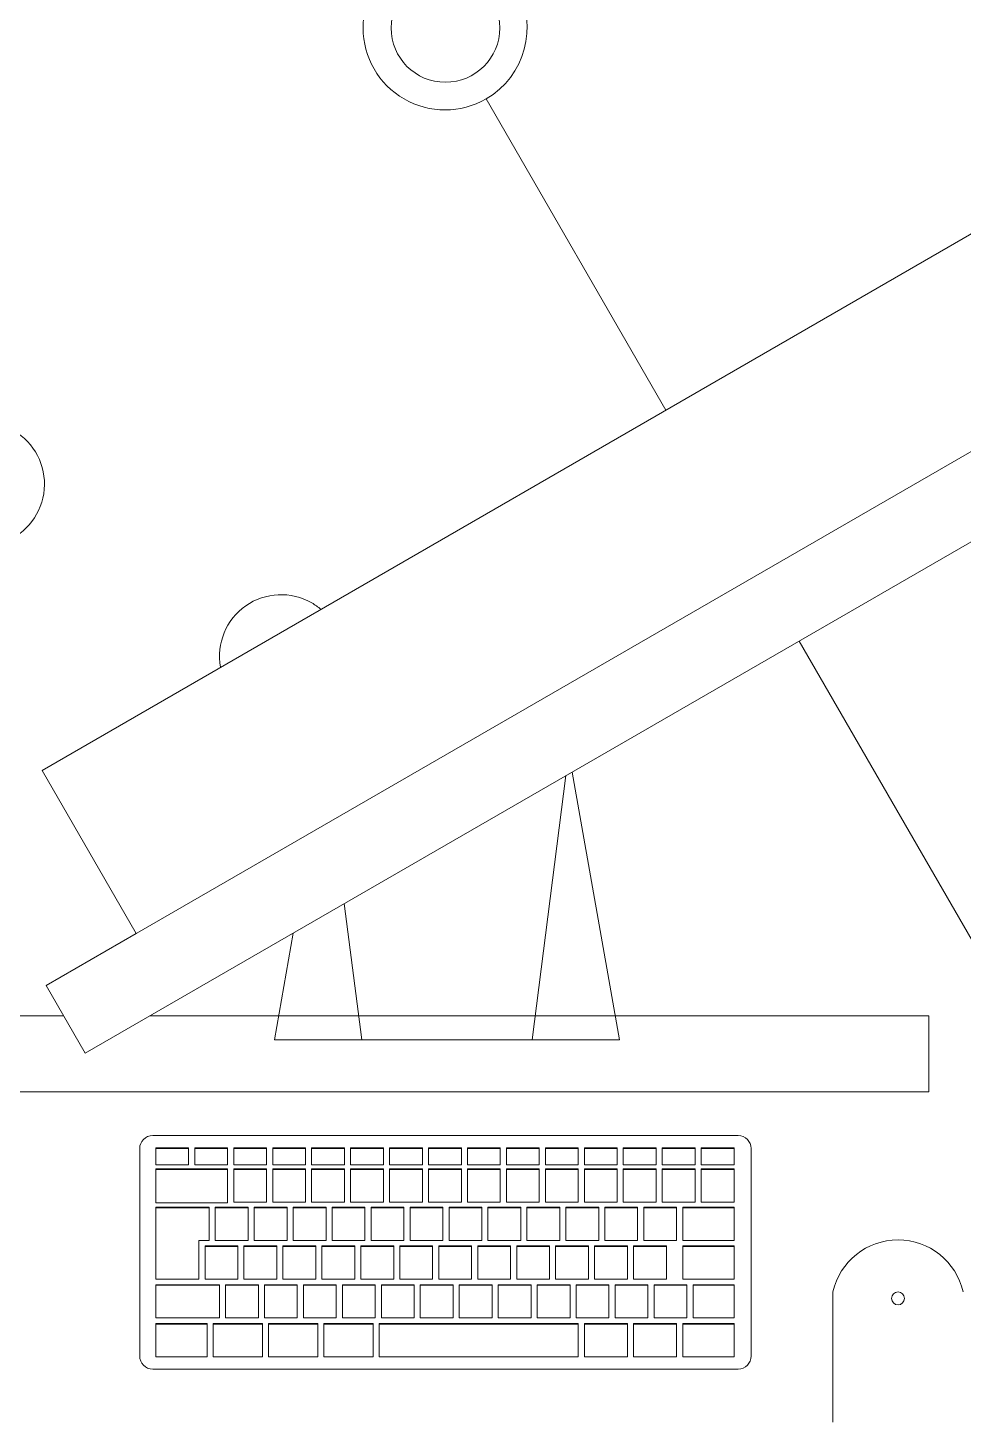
# Model space of a CAD drawing. Header units: millimetres. Extents: x 155927 to 326028, y -36033 to 97293.
# Drawn here: x 176727 to 177183, y 20202 to 20882 of the extents above; entities that cross this region are included whole.
import ezdxf

# ---------------------------------------------------------------- set-up
doc = ezdxf.new("R2010")
doc.units = ezdxf.units.MM
doc.header["$MEASUREMENT"] = 0
for name, color, linetype, lineweight in [('A-GENM', 8, 'CONTINUOUS', 9), ('E-ELEC-EQPM', 8, 'CONTINUOUS', 9), ('I-FURN', 8, 'CONTINUOUS', 9)]:
    doc.layers.add(name, color=color, linetype=linetype, lineweight=lineweight)

msp = doc.modelspace()

# ---------------------------------------------------------------- linework, layer by layer
at = {"layer": 'A-GENM'}
for p, q in [((176787.74, 20341.74), (177073.27, 20341.74)), ((176781.39, 20234.23), (176781.39, 20335.39)), ((176789.27, 20335.76), (176805.27, 20335.76)), ((176789.27, 20335.48), (176789.27, 20335.76)), ((176805.27, 20335.48), (176789.27, 20335.48)), ((176789.27, 20335.48), (176789.27, 20327.5)), ((176805.27, 20335.48), (176805.27, 20335.76)), ((176805.27, 20327.5), (176805.27, 20335.48)), ((176808.27, 20335.76), (176824.27, 20335.76)), ((176808.27, 20335.48), (176808.27, 20335.76)), ((176824.27, 20335.48), (176808.27, 20335.48)), ((176808.27, 20335.48), (176808.27, 20327.5)), ((176824.27, 20335.48), (176824.27, 20335.76)), ((176824.27, 20327.5), (176824.27, 20335.48)), ((176827.27, 20335.76), (176843.27, 20335.76)), ((176827.27, 20335.48), (176827.27, 20335.76)), ((176843.27, 20335.48), (176827.27, 20335.48)), ((176827.27, 20335.48), (176827.27, 20327.5)), ((176843.27, 20335.48), (176843.27, 20335.76)), ((176843.27, 20327.5), (176843.27, 20335.48)), ((176846.27, 20335.76), (176862.27, 20335.76)), ((176846.27, 20335.48), (176846.27, 20335.76)), ((176862.27, 20335.48), (176846.27, 20335.48)), ((176846.27, 20335.48), (176846.27, 20327.5)), ((176862.27, 20335.48), (176862.27, 20335.76)), ((176862.27, 20327.5), (176862.27, 20335.48)), ((176865.27, 20335.76), (176881.27, 20335.76)), ((176865.27, 20335.48), (176865.27, 20335.76)), ((176881.27, 20335.48), (176865.27, 20335.48)), ((176865.27, 20335.48), (176865.27, 20327.5)), ((176881.27, 20335.48), (176881.27, 20335.76)), ((176881.27, 20327.5), (176881.27, 20335.48)), ((176884.27, 20335.76), (176900.27, 20335.76)), ((176884.27, 20335.48), (176884.27, 20335.76)), ((176900.27, 20335.48), (176884.27, 20335.48)), ((176884.27, 20335.48), (176884.27, 20327.5)), ((176900.27, 20335.48), (176900.27, 20335.76)), ((176900.27, 20327.5), (176900.27, 20335.48)), ((176903.27, 20335.76), (176919.27, 20335.76)), ((176903.27, 20335.48), (176903.27, 20335.76)), ((176919.27, 20335.48), (176903.27, 20335.48)), ((176903.27, 20335.48), (176903.27, 20327.5)), ((176919.27, 20335.48), (176919.27, 20335.76)), ((176919.27, 20327.5), (176919.27, 20335.48)), ((176922.27, 20335.76), (176938.27, 20335.76)), ((176922.27, 20335.48), (176922.27, 20335.76)), ((176938.27, 20335.48), (176922.27, 20335.48)), ((176922.27, 20335.48), (176922.27, 20327.5)), ((176938.27, 20335.48), (176938.27, 20335.76)), ((176938.27, 20327.5), (176938.27, 20335.48)), ((176941.27, 20335.76), (176957.27, 20335.76)), ((176941.27, 20335.48), (176941.27, 20335.76)), ((176957.27, 20335.48), (176941.27, 20335.48)), ((176941.27, 20335.48), (176941.27, 20327.5)), ((176957.27, 20335.48), (176957.27, 20335.76)), ((176957.27, 20327.5), (176957.27, 20335.48)), ((176960.27, 20335.76), (176976.27, 20335.76)), ((176960.27, 20335.48), (176960.27, 20335.76)), ((176976.27, 20335.48), (176960.27, 20335.48)), ((176960.27, 20335.48), (176960.27, 20327.5)), ((176976.27, 20335.48), (176976.27, 20335.76)), ((176976.27, 20327.5), (176976.27, 20335.48)), ((176979.27, 20335.76), (176995.27, 20335.76)), ((176979.27, 20335.48), (176979.27, 20335.76)), ((176995.27, 20335.48), (176979.27, 20335.48)), ((176979.27, 20335.48), (176979.27, 20327.5)), ((176995.27, 20335.48), (176995.27, 20335.76)), ((176995.27, 20327.5), (176995.27, 20335.48)), ((176998.27, 20335.76), (177014.27, 20335.76)), ((176998.27, 20335.48), (176998.27, 20335.76)), ((177014.27, 20335.48), (176998.27, 20335.48)), ((176998.27, 20335.48), (176998.27, 20327.5)), ((177014.27, 20335.48), (177014.27, 20335.76)), ((177014.27, 20327.5), (177014.27, 20335.48)), ((177017.27, 20335.76), (177033.27, 20335.76)), ((177017.27, 20335.48), (177017.27, 20335.76)), ((177033.27, 20335.48), (177017.27, 20335.48)), ((177017.27, 20335.48), (177017.27, 20327.5)), ((177033.27, 20335.48), (177033.27, 20335.76)), ((177033.27, 20327.5), (177033.27, 20335.48)), ((177036.27, 20335.76), (177052.27, 20335.76)), ((177036.27, 20335.48), (177036.27, 20335.76)), ((177052.27, 20335.48), (177036.27, 20335.48)), ((177036.27, 20335.48), (177036.27, 20327.5)), ((177052.27, 20335.48), (177052.27, 20335.76)), ((177052.27, 20327.5), (177052.27, 20335.48)), ((177055.27, 20335.76), (177071.27, 20335.76)), ((177055.27, 20335.48), (177055.27, 20335.76)), ((177071.27, 20335.48), (177055.27, 20335.48)), ((177055.27, 20335.48), (177055.27, 20327.5)), ((177071.27, 20335.48), (177071.27, 20335.76)), ((177071.27, 20327.5), (177071.27, 20335.48)), ((177079.62, 20335.39), (177079.62, 20234.23)), ((176789.27, 20327.5), (176805.27, 20327.5)), ((176789.27, 20325.52), (176824.27, 20325.52)), ((176789.27, 20325.24), (176789.27, 20325.52)), ((176808.27, 20327.5), (176824.27, 20327.5)), ((176824.27, 20325.24), (176824.27, 20325.52)), ((176827.27, 20327.5), (176843.27, 20327.5)), ((176827.27, 20325.52), (176843.27, 20325.52)), ((176827.27, 20325.24), (176827.27, 20325.52)), ((176843.27, 20325.24), (176843.27, 20325.52)), ((176846.27, 20327.5), (176862.27, 20327.5)), ((176846.27, 20325.52), (176862.27, 20325.52)), ((176846.27, 20325.24), (176846.27, 20325.52)), ((176862.27, 20325.24), (176862.27, 20325.52)), ((176865.27, 20327.5), (176881.27, 20327.5)), ((176865.27, 20325.52), (176881.27, 20325.52)), ((176865.27, 20325.24), (176865.27, 20325.52)), ((176881.27, 20325.24), (176881.27, 20325.52)), ((176884.27, 20327.5), (176900.27, 20327.5)), ((176884.27, 20325.52), (176900.27, 20325.52)), ((176884.27, 20325.24), (176884.27, 20325.52)), ((176900.27, 20325.24), (176900.27, 20325.52)), ((176903.27, 20327.5), (176919.27, 20327.5)), ((176903.27, 20325.52), (176919.27, 20325.52)), ((176903.27, 20325.24), (176903.27, 20325.52)), ((176919.27, 20325.24), (176919.27, 20325.52)), ((176922.27, 20327.5), (176938.27, 20327.5)), ((176922.27, 20325.52), (176938.27, 20325.52)), ((176922.27, 20325.24), (176922.27, 20325.52)), ((176938.27, 20325.24), (176938.27, 20325.52)), ((176941.27, 20327.5), (176957.27, 20327.5)), ((176941.27, 20325.52), (176957.27, 20325.52)), ((176941.27, 20325.24), (176941.27, 20325.52)), ((176957.27, 20325.24), (176957.27, 20325.52)), ((176960.27, 20327.5), (176976.27, 20327.5)), ((176960.27, 20325.52), (176976.27, 20325.52)), ((176960.27, 20325.24), (176960.27, 20325.52)), ((176976.27, 20325.24), (176976.27, 20325.52)), ((176979.27, 20327.5), (176995.27, 20327.5)), ((176979.27, 20325.52), (176995.27, 20325.52)), ((176979.27, 20325.24), (176979.27, 20325.52)), ((176995.27, 20325.24), (176995.27, 20325.52)), ((176998.27, 20327.5), (177014.27, 20327.5)), ((176998.27, 20325.52), (177014.27, 20325.52)), ((176998.27, 20325.24), (176998.27, 20325.52)), ((177014.27, 20325.24), (177014.27, 20325.52)), ((177017.27, 20327.5), (177033.27, 20327.5)), ((177017.27, 20325.52), (177033.27, 20325.52)), ((177017.27, 20325.24), (177017.27, 20325.52)), ((177033.27, 20325.24), (177033.27, 20325.52)), ((177036.27, 20327.5), (177052.27, 20327.5)), ((177036.27, 20325.52), (177052.27, 20325.52)), ((177036.27, 20325.24), (177036.27, 20325.52)), ((177052.27, 20325.24), (177052.27, 20325.52)), ((177055.27, 20327.5), (177071.27, 20327.5)), ((177055.27, 20325.52), (177071.27, 20325.52)), ((177055.27, 20325.24), (177055.27, 20325.52)), ((177071.27, 20325.24), (177071.27, 20325.52)), ((176824.27, 20325.24), (176789.27, 20325.24)), ((176789.27, 20325.24), (176789.27, 20309)), ((176824.27, 20309), (176824.27, 20325.24)), ((176843.27, 20325.24), (176827.27, 20325.24)), ((176827.27, 20325.24), (176827.27, 20309.28)), ((176843.27, 20309.28), (176843.27, 20325.24)), ((176862.27, 20325.24), (176846.27, 20325.24)), ((176846.27, 20325.24), (176846.27, 20309.28)), ((176862.27, 20309.28), (176862.27, 20325.24)), ((176881.27, 20325.24), (176865.27, 20325.24)), ((176865.27, 20325.24), (176865.27, 20309.28)), ((176881.27, 20309.28), (176881.27, 20325.24)), ((176900.27, 20325.24), (176884.27, 20325.24)), ((176884.27, 20325.24), (176884.27, 20309.28)), ((176900.27, 20309.28), (176900.27, 20325.24)), ((176919.27, 20325.24), (176903.27, 20325.24)), ((176903.27, 20325.24), (176903.27, 20309.28)), ((176919.27, 20309.28), (176919.27, 20325.24)), ((176938.27, 20325.24), (176922.27, 20325.24)), ((176922.27, 20325.24), (176922.27, 20309.28)), ((176938.27, 20309.28), (176938.27, 20325.24)), ((176957.27, 20325.24), (176941.27, 20325.24)), ((176941.27, 20325.24), (176941.27, 20309.28)), ((176957.27, 20309.28), (176957.27, 20325.24)), ((176976.27, 20325.24), (176960.27, 20325.24)), ((176960.27, 20325.24), (176960.27, 20309.28)), ((176976.27, 20309.28), (176976.27, 20325.24)), ((176995.27, 20325.24), (176979.27, 20325.24)), ((176979.27, 20325.24), (176979.27, 20309.28)), ((176995.27, 20309.28), (176995.27, 20325.24)), ((177014.27, 20325.24), (176998.27, 20325.24)), ((176998.27, 20325.24), (176998.27, 20309.28)), ((177014.27, 20309.28), (177014.27, 20325.24)), ((177033.27, 20325.24), (177017.27, 20325.24)), ((177017.27, 20325.24), (177017.27, 20309.28)), ((177033.27, 20309.28), (177033.27, 20325.24)), ((177052.27, 20325.24), (177036.27, 20325.24)), ((177036.27, 20325.24), (177036.27, 20309.28)), ((177052.27, 20309.28), (177052.27, 20325.24)), ((177071.27, 20325.24), (177055.27, 20325.24)), ((177055.27, 20325.24), (177055.27, 20309.28)), ((177071.27, 20309.28), (177071.27, 20325.24)), ((176789.27, 20309), (176824.27, 20309)), ((176789.27, 20306.87), (176815.27, 20306.87)), ((176789.27, 20306.59), (176789.27, 20306.87)), ((176815.27, 20306.59), (176789.27, 20306.59)), ((176789.27, 20306.59), (176789.27, 20271.7)), ((176815.27, 20306.59), (176815.27, 20306.87)), ((176815.27, 20290.63), (176815.27, 20306.59)), ((176818.27, 20306.87), (176834.27, 20306.87)), ((176818.27, 20306.59), (176818.27, 20306.87)), ((176834.27, 20306.59), (176818.27, 20306.59)), ((176818.27, 20306.59), (176818.27, 20290.63)), ((176827.27, 20309.28), (176843.27, 20309.28)), ((176834.27, 20306.59), (176834.27, 20306.87)), ((176834.27, 20290.63), (176834.27, 20306.59)), ((176837.27, 20306.87), (176853.27, 20306.87)), ((176837.27, 20306.59), (176837.27, 20306.87)), ((176853.27, 20306.59), (176837.27, 20306.59)), ((176837.27, 20306.59), (176837.27, 20290.63)), ((176846.27, 20309.28), (176862.27, 20309.28)), ((176853.27, 20306.59), (176853.27, 20306.87)), ((176853.27, 20290.63), (176853.27, 20306.59)), ((176856.27, 20306.87), (176872.27, 20306.87)), ((176856.27, 20306.59), (176856.27, 20306.87)), ((176872.27, 20306.59), (176856.27, 20306.59)), ((176856.27, 20306.59), (176856.27, 20290.63)), ((176865.27, 20309.28), (176881.27, 20309.28)), ((176872.27, 20306.59), (176872.27, 20306.87)), ((176872.27, 20290.63), (176872.27, 20306.59)), ((176875.27, 20306.87), (176891.27, 20306.87)), ((176875.27, 20306.59), (176875.27, 20306.87)), ((176891.27, 20306.59), (176875.27, 20306.59)), ((176875.27, 20306.59), (176875.27, 20290.63)), ((176884.27, 20309.28), (176900.27, 20309.28)), ((176891.27, 20306.59), (176891.27, 20306.87)), ((176891.27, 20290.63), (176891.27, 20306.59)), ((176894.27, 20306.87), (176910.27, 20306.87)), ((176894.27, 20306.59), (176894.27, 20306.87)), ((176910.27, 20306.59), (176894.27, 20306.59)), ((176894.27, 20306.59), (176894.27, 20290.63)), ((176903.27, 20309.28), (176919.27, 20309.28)), ((176910.27, 20306.59), (176910.27, 20306.87)), ((176910.27, 20290.63), (176910.27, 20306.59)), ((176913.27, 20306.87), (176929.27, 20306.87)), ((176913.27, 20306.59), (176913.27, 20306.87)), ((176929.27, 20306.59), (176913.27, 20306.59)), ((176913.27, 20306.59), (176913.27, 20290.63)), ((176922.27, 20309.28), (176938.27, 20309.28)), ((176929.27, 20306.59), (176929.27, 20306.87)), ((176929.27, 20290.63), (176929.27, 20306.59)), ((176932.27, 20306.87), (176948.27, 20306.87)), ((176932.27, 20306.59), (176932.27, 20306.87)), ((176948.27, 20306.59), (176932.27, 20306.59)), ((176932.27, 20306.59), (176932.27, 20290.63)), ((176941.27, 20309.28), (176957.27, 20309.28)), ((176948.27, 20306.59), (176948.27, 20306.87)), ((176948.27, 20290.63), (176948.27, 20306.59)), ((176951.27, 20306.87), (176967.27, 20306.87)), ((176951.27, 20306.59), (176951.27, 20306.87)), ((176967.27, 20306.59), (176951.27, 20306.59)), ((176951.27, 20306.59), (176951.27, 20290.63)), ((176960.27, 20309.28), (176976.27, 20309.28)), ((176967.27, 20306.59), (176967.27, 20306.87)), ((176967.27, 20290.63), (176967.27, 20306.59)), ((176970.27, 20306.87), (176986.27, 20306.87)), ((176970.27, 20306.59), (176970.27, 20306.87)), ((176986.27, 20306.59), (176970.27, 20306.59)), ((176970.27, 20306.59), (176970.27, 20290.63)), ((176979.27, 20309.28), (176995.27, 20309.28)), ((176986.27, 20306.59), (176986.27, 20306.87)), ((176986.27, 20290.63), (176986.27, 20306.59)), ((176989.27, 20306.87), (177005.27, 20306.87)), ((176989.27, 20306.59), (176989.27, 20306.87)), ((177005.27, 20306.59), (176989.27, 20306.59)), ((176989.27, 20306.59), (176989.27, 20290.63)), ((176998.27, 20309.28), (177014.27, 20309.28)), ((177005.27, 20306.59), (177005.27, 20306.87)), ((177005.27, 20290.63), (177005.27, 20306.59)), ((177008.27, 20306.87), (177024.27, 20306.87)), ((177008.27, 20306.59), (177008.27, 20306.87)), ((177024.27, 20306.59), (177008.27, 20306.59)), ((177008.27, 20306.59), (177008.27, 20290.63)), ((177017.27, 20309.28), (177033.27, 20309.28)), ((177024.27, 20306.59), (177024.27, 20306.87)), ((177024.27, 20290.63), (177024.27, 20306.59)), ((177027.27, 20306.87), (177043.27, 20306.87)), ((177027.27, 20306.59), (177027.27, 20306.87)), ((177043.27, 20306.59), (177027.27, 20306.59)), ((177027.27, 20306.59), (177027.27, 20290.63)), ((177036.27, 20309.28), (177052.27, 20309.28)), ((177043.27, 20306.59), (177043.27, 20306.87)), ((177043.27, 20290.63), (177043.27, 20306.59)), ((177046.27, 20306.87), (177071.27, 20306.87)), ((177046.27, 20306.59), (177046.27, 20306.87)), ((177071.27, 20306.59), (177046.27, 20306.59)), ((177046.27, 20306.59), (177046.27, 20290.65)), ((177055.27, 20309.28), (177071.27, 20309.28)), ((177071.27, 20306.59), (177071.27, 20306.87)), ((177071.27, 20290.65), (177071.27, 20306.59)), ((176810.27, 20271.7), (176810.27, 20290.63)), ((176810.27, 20290.63), (176815.27, 20290.63)), ((176813.27, 20287.94), (176829.27, 20287.94)), ((176813.27, 20287.66), (176813.27, 20287.94)), ((176829.27, 20287.66), (176813.27, 20287.66)), ((176813.27, 20287.66), (176813.27, 20271.7)), ((176818.27, 20290.63), (176834.27, 20290.63)), ((176829.27, 20287.66), (176829.27, 20287.94)), ((176829.27, 20271.7), (176829.27, 20287.66)), ((176832.27, 20287.94), (176848.27, 20287.94)), ((176832.27, 20287.66), (176832.27, 20287.94)), ((176848.27, 20287.66), (176832.27, 20287.66)), ((176832.27, 20287.66), (176832.27, 20271.7)), ((176837.27, 20290.63), (176853.27, 20290.63)), ((176848.27, 20287.66), (176848.27, 20287.94)), ((176848.27, 20271.7), (176848.27, 20287.66)), ((176851.27, 20287.94), (176867.27, 20287.94)), ((176851.27, 20287.66), (176851.27, 20287.94)), ((176867.27, 20287.66), (176851.27, 20287.66)), ((176851.27, 20287.66), (176851.27, 20271.7)), ((176856.27, 20290.63), (176872.27, 20290.63)), ((176867.27, 20287.66), (176867.27, 20287.94)), ((176867.27, 20271.7), (176867.27, 20287.66)), ((176870.27, 20287.94), (176886.27, 20287.94)), ((176870.27, 20287.66), (176870.27, 20287.94)), ((176886.27, 20287.66), (176870.27, 20287.66)), ((176870.27, 20287.66), (176870.27, 20271.7)), ((176875.27, 20290.63), (176891.27, 20290.63)), ((176886.27, 20287.66), (176886.27, 20287.94)), ((176886.27, 20271.7), (176886.27, 20287.66)), ((176889.27, 20287.94), (176905.27, 20287.94)), ((176889.27, 20287.66), (176889.27, 20287.94)), ((176905.27, 20287.66), (176889.27, 20287.66)), ((176889.27, 20287.66), (176889.27, 20271.7)), ((176894.27, 20290.63), (176910.27, 20290.63)), ((176905.27, 20287.66), (176905.27, 20287.94)), ((176905.27, 20271.7), (176905.27, 20287.66)), ((176908.27, 20287.94), (176924.27, 20287.94)), ((176908.27, 20287.66), (176908.27, 20287.94)), ((176924.27, 20287.66), (176908.27, 20287.66)), ((176908.27, 20287.66), (176908.27, 20271.7)), ((176913.27, 20290.63), (176929.27, 20290.63)), ((176924.27, 20287.66), (176924.27, 20287.94)), ((176924.27, 20271.7), (176924.27, 20287.66)), ((176927.27, 20287.94), (176943.27, 20287.94)), ((176927.27, 20287.66), (176927.27, 20287.94)), ((176943.27, 20287.66), (176927.27, 20287.66)), ((176927.27, 20287.66), (176927.27, 20271.7)), ((176932.27, 20290.63), (176948.27, 20290.63)), ((176943.27, 20287.66), (176943.27, 20287.94)), ((176943.27, 20271.7), (176943.27, 20287.66)), ((176946.27, 20287.94), (176962.27, 20287.94)), ((176946.27, 20287.66), (176946.27, 20287.94)), ((176962.27, 20287.66), (176946.27, 20287.66)), ((176946.27, 20287.66), (176946.27, 20271.7)), ((176951.27, 20290.63), (176967.27, 20290.63)), ((176962.27, 20287.66), (176962.27, 20287.94)), ((176962.27, 20271.7), (176962.27, 20287.66)), ((176965.27, 20287.94), (176981.27, 20287.94)), ((176965.27, 20287.66), (176965.27, 20287.94)), ((176981.27, 20287.66), (176965.27, 20287.66)), ((176965.27, 20287.66), (176965.27, 20271.7)), ((176970.27, 20290.63), (176986.27, 20290.63)), ((176981.27, 20287.66), (176981.27, 20287.94)), ((176981.27, 20271.7), (176981.27, 20287.66)), ((176984.27, 20287.94), (177000.27, 20287.94)), ((176984.27, 20287.66), (176984.27, 20287.94)), ((177000.27, 20287.66), (176984.27, 20287.66)), ((176984.27, 20287.66), (176984.27, 20271.7)), ((176989.27, 20290.63), (177005.27, 20290.63)), ((177000.27, 20287.66), (177000.27, 20287.94)), ((177000.27, 20271.7), (177000.27, 20287.66)), ((177003.27, 20287.94), (177019.27, 20287.94)), ((177003.27, 20287.66), (177003.27, 20287.94)), ((177019.27, 20287.66), (177003.27, 20287.66)), ((177003.27, 20287.66), (177003.27, 20271.7)), ((177008.27, 20290.63), (177024.27, 20290.63)), ((177019.27, 20287.66), (177019.27, 20287.94)), ((177019.27, 20271.7), (177019.27, 20287.66)), ((177022.27, 20287.94), (177038.27, 20287.94)), ((177022.27, 20287.66), (177022.27, 20287.94)), ((177038.27, 20287.66), (177022.27, 20287.66)), ((177022.27, 20287.66), (177022.27, 20271.7)), ((177027.27, 20290.63), (177043.27, 20290.63)), ((177038.27, 20287.66), (177038.27, 20287.94)), ((177038.27, 20271.7), (177038.27, 20287.66)), ((177046.27, 20290.65), (177071.27, 20290.65)), ((177046.27, 20287.94), (177071.27, 20287.94)), ((177046.27, 20287.66), (177046.27, 20287.94)), ((177071.27, 20287.66), (177046.27, 20287.66)), ((177046.27, 20287.66), (177046.27, 20271.72)), ((177071.27, 20287.66), (177071.27, 20287.94)), ((177071.27, 20271.72), (177071.27, 20287.66)), ((176789.27, 20271.7), (176810.27, 20271.7)), ((176813.27, 20271.7), (176829.27, 20271.7)), ((176832.27, 20271.7), (176848.27, 20271.7)), ((176851.27, 20271.7), (176867.27, 20271.7)), ((176870.27, 20271.7), (176886.27, 20271.7)), ((176889.27, 20271.7), (176905.27, 20271.7)), ((176908.27, 20271.7), (176924.27, 20271.7)), ((176927.27, 20271.7), (176943.27, 20271.7)), ((176946.27, 20271.7), (176962.27, 20271.7)), ((176965.27, 20271.7), (176981.27, 20271.7)), ((176984.27, 20271.7), (177000.27, 20271.7)), ((177003.27, 20271.7), (177019.27, 20271.7)), ((177022.27, 20271.7), (177038.27, 20271.7)), ((177046.27, 20271.72), (177071.27, 20271.72)), ((176789.27, 20269.01), (176820.27, 20269.01)), ((176789.27, 20268.74), (176789.27, 20269.01)), ((176820.27, 20268.74), (176789.27, 20268.74)), ((176789.27, 20268.74), (176789.27, 20252.78)), ((176820.27, 20268.74), (176820.27, 20269.01)), ((176820.27, 20252.78), (176820.27, 20268.74)), ((176823.27, 20269.01), (176839.27, 20269.01)), ((176823.27, 20268.74), (176823.27, 20269.01)), ((176839.27, 20268.74), (176823.27, 20268.74)), ((176823.27, 20268.74), (176823.27, 20252.78)), ((176839.27, 20268.74), (176839.27, 20269.01)), ((176839.27, 20252.78), (176839.27, 20268.74)), ((176842.27, 20269.01), (176858.27, 20269.01)), ((176842.27, 20268.74), (176842.27, 20269.01)), ((176858.27, 20268.74), (176842.27, 20268.74)), ((176842.27, 20268.74), (176842.27, 20252.78)), ((176858.27, 20268.74), (176858.27, 20269.01)), ((176858.27, 20252.78), (176858.27, 20268.74)), ((176861.27, 20269.01), (176877.27, 20269.01)), ((176861.27, 20268.74), (176861.27, 20269.01)), ((176877.27, 20268.74), (176861.27, 20268.74)), ((176861.27, 20268.74), (176861.27, 20252.78)), ((176877.27, 20268.74), (176877.27, 20269.01)), ((176877.27, 20252.78), (176877.27, 20268.74)), ((176880.27, 20269.01), (176896.27, 20269.01)), ((176880.27, 20268.74), (176880.27, 20269.01)), ((176896.27, 20268.74), (176880.27, 20268.74)), ((176880.27, 20268.74), (176880.27, 20252.78)), ((176896.27, 20268.74), (176896.27, 20269.01)), ((176896.27, 20252.78), (176896.27, 20268.74)), ((176899.27, 20269.01), (176915.27, 20269.01)), ((176899.27, 20268.74), (176899.27, 20269.01)), ((176915.27, 20268.74), (176899.27, 20268.74)), ((176899.27, 20268.74), (176899.27, 20252.78)), ((176915.27, 20268.74), (176915.27, 20269.01)), ((176915.27, 20252.78), (176915.27, 20268.74)), ((176918.27, 20269.01), (176934.27, 20269.01)), ((176918.27, 20268.74), (176918.27, 20269.01)), ((176934.27, 20268.74), (176918.27, 20268.74)), ((176918.27, 20268.74), (176918.27, 20252.78)), ((176934.27, 20268.74), (176934.27, 20269.01)), ((176934.27, 20252.78), (176934.27, 20268.74)), ((176937.27, 20269.01), (176953.27, 20269.01)), ((176937.27, 20268.74), (176937.27, 20269.01)), ((176953.27, 20268.74), (176937.27, 20268.74)), ((176937.27, 20268.74), (176937.27, 20252.78)), ((176953.27, 20268.74), (176953.27, 20269.01)), ((176953.27, 20252.78), (176953.27, 20268.74)), ((176956.27, 20269.01), (176972.27, 20269.01)), ((176956.27, 20268.74), (176956.27, 20269.01)), ((176972.27, 20268.74), (176956.27, 20268.74)), ((176956.27, 20268.74), (176956.27, 20252.78)), ((176972.27, 20268.74), (176972.27, 20269.01)), ((176972.27, 20252.78), (176972.27, 20268.74)), ((176975.27, 20269.01), (176991.27, 20269.01)), ((176975.27, 20268.74), (176975.27, 20269.01)), ((176991.27, 20268.74), (176975.27, 20268.74)), ((176975.27, 20268.74), (176975.27, 20252.78)), ((176991.27, 20268.74), (176991.27, 20269.01)), ((176991.27, 20252.78), (176991.27, 20268.74)), ((176994.27, 20269.01), (177010.27, 20269.01)), ((176994.27, 20268.74), (176994.27, 20269.01)), ((177010.27, 20268.74), (176994.27, 20268.74)), ((176994.27, 20268.74), (176994.27, 20252.78)), ((177010.27, 20268.74), (177010.27, 20269.01)), ((177010.27, 20252.78), (177010.27, 20268.74)), ((177013.27, 20269.01), (177029.27, 20269.01)), ((177013.27, 20268.74), (177013.27, 20269.01)), ((177029.27, 20268.74), (177013.27, 20268.74)), ((177013.27, 20268.74), (177013.27, 20252.78)), ((177029.27, 20268.74), (177029.27, 20269.01)), ((177029.27, 20252.78), (177029.27, 20268.74)), ((177032.27, 20269.01), (177048.27, 20269.01)), ((177032.27, 20268.74), (177032.27, 20269.01)), ((177048.27, 20268.74), (177032.27, 20268.74)), ((177032.27, 20268.74), (177032.27, 20252.78)), ((177048.27, 20268.74), (177048.27, 20269.01)), ((177048.27, 20252.78), (177048.27, 20268.74)), ((177051.27, 20269.01), (177071.27, 20269.01)), ((177051.27, 20268.74), (177051.27, 20269.01)), ((177071.27, 20268.74), (177051.27, 20268.74)), ((177051.27, 20268.74), (177051.27, 20252.8)), ((177071.27, 20268.74), (177071.27, 20269.01)), ((177071.27, 20252.8), (177071.27, 20268.74)), ((177119.5, 20265.5), (177119.5, 20202)), ((176789.27, 20252.78), (176820.27, 20252.78)), ((176823.27, 20252.78), (176839.27, 20252.78)), ((176842.27, 20252.78), (176858.27, 20252.78)), ((176861.27, 20252.78), (176877.27, 20252.78)), ((176880.27, 20252.78), (176896.27, 20252.78)), ((176899.27, 20252.78), (176915.27, 20252.78)), ((176918.27, 20252.78), (176934.27, 20252.78)), ((176937.27, 20252.78), (176953.27, 20252.78)), ((176956.27, 20252.78), (176972.27, 20252.78)), ((176975.27, 20252.78), (176991.27, 20252.78)), ((176994.27, 20252.78), (177010.27, 20252.78)), ((177013.27, 20252.78), (177029.27, 20252.78)), ((177032.27, 20252.78), (177048.27, 20252.78)), ((177051.27, 20252.8), (177071.27, 20252.8)), ((176789.27, 20250.09), (176814.27, 20250.09)), ((176789.27, 20249.81), (176789.27, 20250.09)), ((176814.27, 20249.81), (176789.27, 20249.81)), ((176789.27, 20249.81), (176789.27, 20233.87)), ((176814.27, 20249.81), (176814.27, 20250.09)), ((176814.27, 20233.87), (176814.27, 20249.81)), ((176817.27, 20250.09), (176841.27, 20250.09)), ((176817.27, 20249.81), (176817.27, 20250.09)), ((176841.27, 20249.81), (176817.27, 20249.81)), ((176817.27, 20249.81), (176817.27, 20233.87)), ((176841.27, 20249.81), (176841.27, 20250.09)), ((176841.27, 20233.87), (176841.27, 20249.81)), ((176844.27, 20250.09), (176868.27, 20250.09)), ((176844.27, 20249.81), (176844.27, 20250.09)), ((176868.27, 20249.81), (176844.27, 20249.81)), ((176844.27, 20249.81), (176844.27, 20233.87)), ((176868.27, 20249.81), (176868.27, 20250.09)), ((176868.27, 20233.87), (176868.27, 20249.81)), ((176871.27, 20250.09), (176895.27, 20250.09)), ((176871.27, 20249.81), (176871.27, 20250.09)), ((176895.27, 20249.81), (176871.27, 20249.81)), ((176871.27, 20249.81), (176871.27, 20233.87)), ((176895.27, 20249.81), (176895.27, 20250.09)), ((176895.27, 20233.87), (176895.27, 20249.81)), ((176898.27, 20250.09), (176995.27, 20250.09)), ((176898.27, 20249.81), (176898.27, 20250.09)), ((176995.27, 20249.81), (176898.27, 20249.81)), ((176898.27, 20249.81), (176898.27, 20233.87)), ((176995.27, 20249.81), (176995.27, 20250.09)), ((176995.27, 20233.87), (176995.27, 20249.81)), ((176998.27, 20250.09), (177019.27, 20250.09)), ((176998.27, 20249.81), (176998.27, 20250.09)), ((177019.27, 20249.81), (176998.27, 20249.81)), ((176998.27, 20249.81), (176998.27, 20233.87)), ((177019.27, 20249.81), (177019.27, 20250.09)), ((177019.27, 20233.87), (177019.27, 20249.81)), ((177022.27, 20250.09), (177043.27, 20250.09)), ((177022.27, 20249.81), (177022.27, 20250.09)), ((177043.27, 20249.81), (177022.27, 20249.81)), ((177022.27, 20249.81), (177022.27, 20233.87)), ((177043.27, 20249.81), (177043.27, 20250.09)), ((177043.27, 20233.87), (177043.27, 20249.81)), ((177046.27, 20250.09), (177071.27, 20250.09)), ((177046.27, 20249.81), (177046.27, 20250.09)), ((177071.27, 20249.81), (177046.27, 20249.81)), ((177046.27, 20249.81), (177046.27, 20233.87)), ((177071.27, 20249.81), (177071.27, 20250.09)), ((177071.27, 20233.87), (177071.27, 20249.81)), ((176789.27, 20233.87), (176814.27, 20233.87)), ((176817.27, 20233.87), (176841.27, 20233.87)), ((176844.27, 20233.87), (176868.27, 20233.87)), ((176871.27, 20233.87), (176895.27, 20233.87)), ((176898.27, 20233.87), (176995.27, 20233.87)), ((176998.27, 20233.87), (177019.27, 20233.87)), ((177022.27, 20233.87), (177043.27, 20233.87)), ((177046.27, 20233.87), (177071.27, 20233.87)), ((177073.27, 20227.88), (176787.74, 20227.88))]:
    msp.add_line(p, q, dxfattribs=at)
for centre, radius, start, end in [((176787.74, 20335.39), 6.35, 90, 180), ((177073.27, 20335.39), 6.35, 0, 90), ((177151.25, 20258.36), 32.54, 12.68038, 167.31962), ((177151.25, 20262.35), 3.16, 0, 180), ((177151.25, 20262.35), 3.16, 180, 0), ((176787.74, 20234.23), 6.35, 180, 270), ((177073.27, 20234.23), 6.35, 270, 0)]:
    msp.add_arc(centre, radius, start, end, dxfattribs=at)
at = {"layer": 'E-ELEC-EQPM'}
for p, q in [((177338.6, 20869.08), (176733.77, 20519.88)), ((177338.6, 20869.08), (176733.77, 20519.88)), ((177428.55, 20814.89), (176735.73, 20414.89)), ((176754.78, 20381.89), (177447.6, 20781.89)), ((176754.78, 20381.89), (177447.6, 20781.89)), ((176733.77, 20519.88), (176779.72, 20440.29)), ((176733.77, 20519.88), (176779.72, 20440.29)), ((176779.72, 20440.29), (176735.73, 20414.89)), ((176735.73, 20414.89), (176754.78, 20381.89)), ((176735.73, 20414.89), (176754.78, 20381.89))]:
    msp.add_line(p, q, dxfattribs=at)
at = {"layer": 'I-FURN'}
for p, q in [((177038, 20695.53), (176950.34, 20847.36)), ((176950.34, 20847.36), (177038, 20695.53)), ((177505.36, 19886.09), (177103.01, 20582.95)), ((177103.01, 20582.95), (177505.36, 19886.09)), ((176972.82, 20388.43), (176989.3, 20517.3)), ((177015.41, 20388.43), (176992.37, 20519.07)), ((176889.68, 20388.43), (176881.19, 20454.88)), ((176856.29, 20440.5), (176847.09, 20388.43)), ((176696.3, 20400.12), (176744.26, 20400.12)), ((176786.34, 20400.12), (177166.2, 20400.12)), ((177166.2, 20400.12), (177166.2, 20363.03)), ((176847.09, 20388.43), (177015.41, 20388.43)), ((177166.2, 20363.03), (176696.3, 20363.03))]:
    msp.add_line(p, q, dxfattribs=at)
for centre, radius, start, end in [((176930.34, 20882), 40, 300.00141, 120.00141), ((176930.34, 20882), 40, 120.00141, 300.00141), ((176930.51, 20881.99), 26.51, 0, 180), ((176930.51, 20881.99), 26.51, 180, 0), ((176704.96, 20659.5), 30, 290.28516, 60.00282), ((176850.35, 20575.57), 30, 60.00282, 190.24537), ((176850.35, 20575.57), 30, 49.75455, 60.00282)]:
    msp.add_arc(centre, radius, start, end, dxfattribs=at)

doc.saveas('drawing.dxf')
